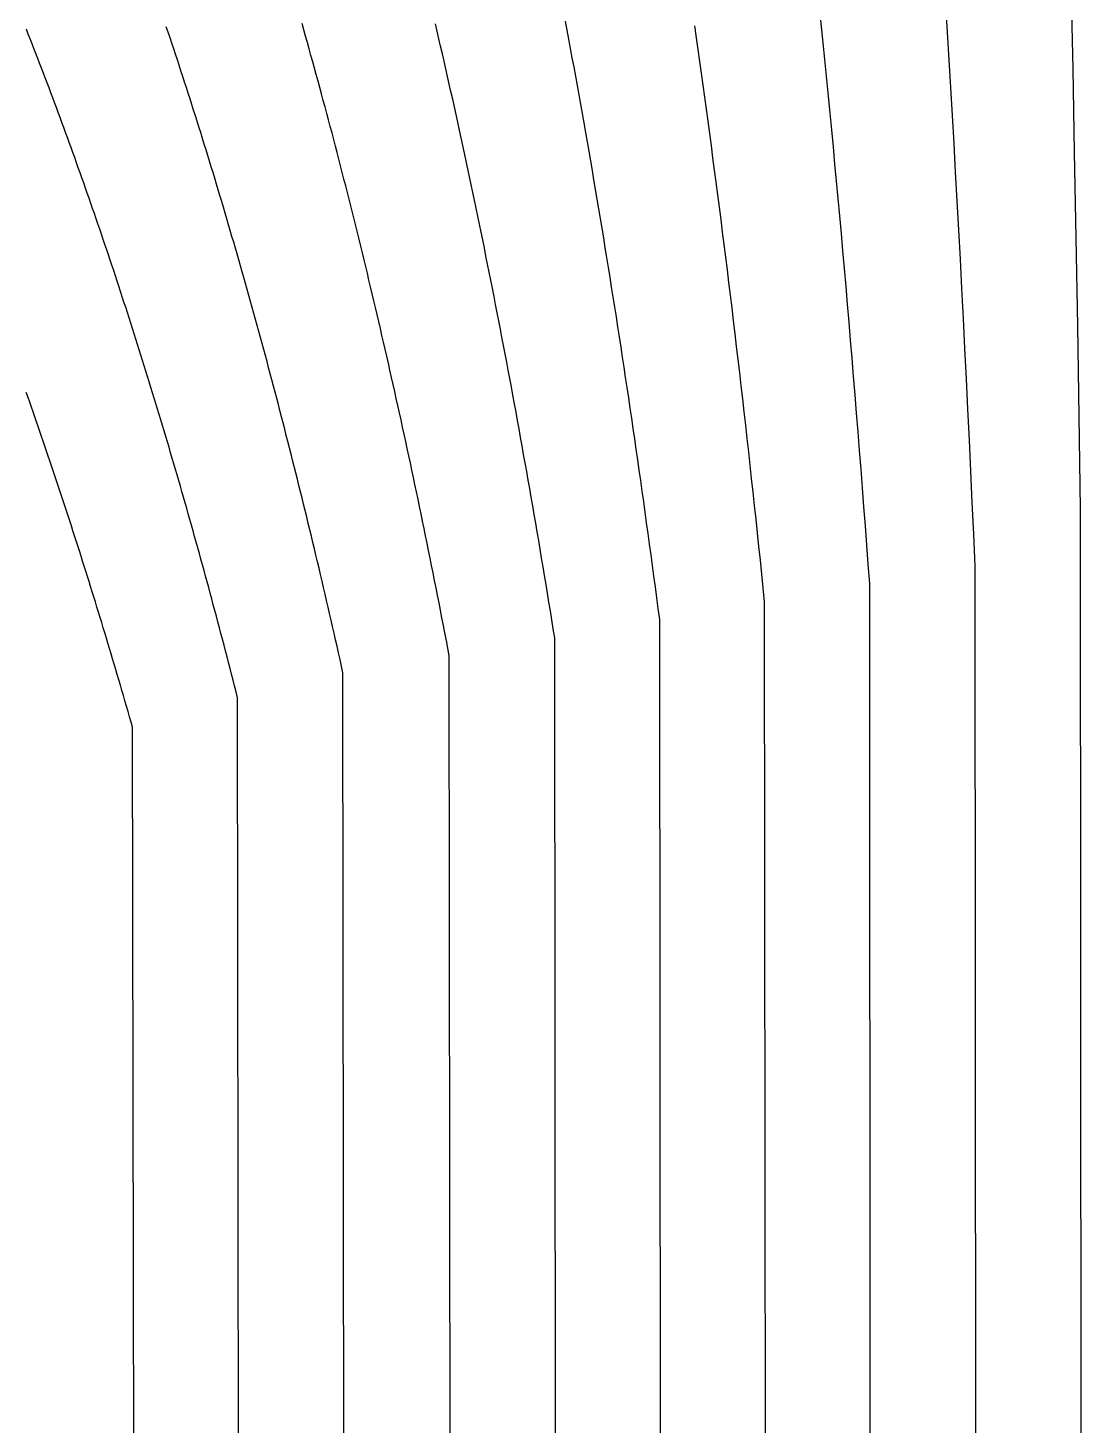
# Model space of a CAD drawing. Extents: x 2 to 198, y -170 to -3.
# Drawn here: x 166.79 to 197.94, y -132.56 to -91.27 of the extents above; entities that cross this region are included whole.
import ezdxf

# ---------------------------------------------------------------- set-up
doc = ezdxf.new("R2010")
doc.units = 0
doc.layers.add('MyLines', color=7, linetype='Continuous')

msp = doc.modelspace()

# ---------------------------------------------------------------- linework, layer by layer
at = {"layer": 'MyLines'}
for p, q in [((197.672, -92.474), (197.624, -90.072)), ((190.25, -91.321), (190.2, -90.837)), ((193.963, -91.395), (193.914, -90.59)), ((170.933, -91.394), (170.878, -91.231)), ((174.942, -91.327), (174.889, -91.14)), ((178.881, -91.363), (178.829, -91.142)), ((182.723, -91.333), (182.672, -91.063)), ((186.542, -91.557), (186.492, -91.209)), ((166.798, -91.448), (166.742, -91.304)), ((166.855, -91.591), (166.798, -91.448)), ((166.911, -91.735), (166.855, -91.591)), ((170.987, -91.556), (170.933, -91.394)), ((171.042, -91.719), (170.987, -91.556)), ((174.995, -91.514), (174.942, -91.327)), ((175.048, -91.702), (174.995, -91.514)), ((178.932, -91.585), (178.881, -91.363)), ((178.984, -91.807), (178.932, -91.585)), ((182.774, -91.603), (182.723, -91.333)), ((182.824, -91.875), (182.774, -91.603)), ((186.592, -91.905), (186.542, -91.557)), ((190.299, -91.808), (190.25, -91.321)), ((194.012, -92.208), (193.963, -91.395)), ((166.967, -91.879), (166.911, -91.735)), ((167.023, -92.023), (166.967, -91.879)), ((167.079, -92.167), (167.023, -92.023)), ((171.096, -91.882), (171.042, -91.719)), ((171.15, -92.045), (171.096, -91.882)), ((171.204, -92.209), (171.15, -92.045)), ((175.101, -91.89), (175.048, -91.702)), ((175.153, -92.079), (175.101, -91.89)), ((175.206, -92.268), (175.153, -92.079)), ((179.035, -92.029), (178.984, -91.807)), ((179.086, -92.252), (179.035, -92.029)), ((182.874, -92.147), (182.824, -91.875)), ((186.642, -92.256), (186.592, -91.905)), ((190.348, -92.298), (190.299, -91.808)), ((167.134, -92.312), (167.079, -92.167)), ((167.19, -92.456), (167.134, -92.312)), ((167.245, -92.601), (167.19, -92.456)), ((171.258, -92.373), (171.204, -92.209)), ((171.311, -92.537), (171.258, -92.373)), ((175.258, -92.457), (175.206, -92.268)), ((175.31, -92.647), (175.258, -92.457)), ((179.138, -92.476), (179.086, -92.252)), ((179.189, -92.7), (179.138, -92.476)), ((182.925, -92.42), (182.874, -92.147)), ((182.975, -92.694), (182.925, -92.42)), ((186.691, -92.607), (186.642, -92.256)), ((190.397, -92.79), (190.348, -92.298)), ((194.06, -93.027), (194.012, -92.208)), ((197.719, -94.94), (197.672, -92.474)), ((167.301, -92.747), (167.245, -92.601)), ((167.356, -92.892), (167.301, -92.747)), ((167.411, -93.038), (167.356, -92.892)), ((171.365, -92.702), (171.311, -92.537)), ((171.418, -92.866), (171.365, -92.702)), ((171.472, -93.031), (171.418, -92.866)), ((175.362, -92.837), (175.31, -92.647)), ((175.414, -93.027), (175.362, -92.837)), ((179.239, -92.925), (179.189, -92.7)), ((183.025, -92.968), (182.975, -92.694)), ((186.74, -92.96), (186.691, -92.607)), ((190.445, -93.285), (190.397, -92.79)), ((167.466, -93.184), (167.411, -93.038)), ((167.521, -93.33), (167.466, -93.184)), ((171.525, -93.197), (171.472, -93.031)), ((171.578, -93.363), (171.525, -93.197)), ((175.466, -93.218), (175.414, -93.027)), ((175.517, -93.409), (175.466, -93.218)), ((179.29, -93.15), (179.239, -92.925)), ((179.341, -93.376), (179.29, -93.15)), ((183.074, -93.244), (183.025, -92.968)), ((183.124, -93.52), (183.074, -93.244)), ((186.789, -93.314), (186.74, -92.96)), ((186.838, -93.669), (186.789, -93.314)), ((190.494, -93.782), (190.445, -93.285)), ((194.108, -93.854), (194.06, -93.027)), ((167.576, -93.476), (167.521, -93.33)), ((167.63, -93.623), (167.576, -93.476)), ((167.685, -93.77), (167.63, -93.623)), ((171.631, -93.528), (171.578, -93.363)), ((171.684, -93.695), (171.631, -93.528)), ((171.736, -93.861), (171.684, -93.695)), ((175.569, -93.601), (175.517, -93.409)), ((175.62, -93.793), (175.569, -93.601)), ((179.391, -93.602), (179.341, -93.376)), ((179.441, -93.829), (179.391, -93.602)), ((183.173, -93.797), (183.124, -93.52)), ((186.887, -94.026), (186.838, -93.669)), ((167.739, -93.917), (167.685, -93.77)), ((167.793, -94.064), (167.739, -93.917)), ((167.848, -94.212), (167.793, -94.064)), ((171.789, -94.028), (171.736, -93.861)), ((171.842, -94.195), (171.789, -94.028)), ((175.672, -93.985), (175.62, -93.793)), ((175.723, -94.178), (175.672, -93.985)), ((179.491, -94.057), (179.441, -93.829)), ((179.542, -94.285), (179.491, -94.057)), ((183.223, -94.075), (183.173, -93.797)), ((183.272, -94.354), (183.223, -94.075)), ((186.935, -94.384), (186.887, -94.026)), ((190.542, -94.283), (190.494, -93.782)), ((194.156, -94.688), (194.108, -93.854)), ((167.902, -94.36), (167.848, -94.212)), ((167.956, -94.508), (167.902, -94.36)), ((168.01, -94.656), (167.956, -94.508)), ((171.894, -94.363), (171.842, -94.195)), ((171.946, -94.531), (171.894, -94.363)), ((171.999, -94.699), (171.946, -94.531)), ((175.774, -94.371), (175.723, -94.178)), ((175.825, -94.565), (175.774, -94.371)), ((175.876, -94.759), (175.825, -94.565)), ((179.591, -94.513), (179.542, -94.285)), ((179.641, -94.742), (179.591, -94.513)), ((183.321, -94.634), (183.272, -94.354)), ((186.984, -94.744), (186.935, -94.384)), ((190.59, -94.785), (190.542, -94.283)), ((168.063, -94.804), (168.01, -94.656)), ((168.117, -94.953), (168.063, -94.804)), ((168.171, -95.102), (168.117, -94.953)), ((172.051, -94.867), (171.999, -94.699)), ((172.103, -95.036), (172.051, -94.867)), ((175.926, -94.953), (175.876, -94.759)), ((175.977, -95.148), (175.926, -94.953)), ((179.691, -94.972), (179.641, -94.742)), ((179.74, -95.202), (179.691, -94.972)), ((183.37, -94.914), (183.321, -94.634)), ((183.418, -95.195), (183.37, -94.914)), ((187.032, -95.105), (186.984, -94.744)), ((190.637, -95.291), (190.59, -94.785)), ((194.203, -95.53), (194.156, -94.688)), ((197.765, -97.471), (197.719, -94.94)), ((168.224, -95.251), (168.171, -95.102)), ((168.277, -95.401), (168.224, -95.251)), ((172.154, -95.205), (172.103, -95.036)), ((172.206, -95.374), (172.154, -95.205)), ((172.258, -95.543), (172.206, -95.374)), ((176.027, -95.343), (175.977, -95.148)), ((176.078, -95.539), (176.027, -95.343)), ((179.79, -95.433), (179.74, -95.202)), ((183.467, -95.477), (183.418, -95.195)), ((187.08, -95.467), (187.032, -95.105)), ((190.684, -95.799), (190.637, -95.291)), ((168.331, -95.55), (168.277, -95.401)), ((168.384, -95.7), (168.331, -95.55)), ((168.437, -95.85), (168.384, -95.7)), ((172.309, -95.713), (172.258, -95.543)), ((172.361, -95.883), (172.309, -95.713)), ((176.128, -95.734), (176.078, -95.539)), ((176.178, -95.931), (176.128, -95.734)), ((179.839, -95.664), (179.79, -95.433)), ((179.888, -95.896), (179.839, -95.664)), ((183.515, -95.76), (183.467, -95.477)), ((183.563, -96.044), (183.515, -95.76)), ((187.127, -95.831), (187.08, -95.467)), ((190.731, -96.31), (190.684, -95.799)), ((194.25, -96.379), (194.203, -95.53)), ((168.49, -96.001), (168.437, -95.85)), ((168.543, -96.151), (168.49, -96.001)), ((168.595, -96.302), (168.543, -96.151)), ((172.412, -96.054), (172.361, -95.883)), ((172.463, -96.225), (172.412, -96.054)), ((176.228, -96.128), (176.178, -95.931)), ((176.278, -96.325), (176.228, -96.128)), ((179.937, -96.129), (179.888, -95.896)), ((179.986, -96.362), (179.937, -96.129)), ((183.612, -96.328), (183.563, -96.044)), ((187.175, -96.196), (187.127, -95.831)), ((187.222, -96.562), (187.175, -96.196)), ((168.648, -96.453), (168.595, -96.302)), ((168.7, -96.604), (168.648, -96.453)), ((168.753, -96.756), (168.7, -96.604)), ((172.514, -96.396), (172.463, -96.225)), ((172.565, -96.567), (172.514, -96.396)), ((172.616, -96.739), (172.565, -96.567)), ((176.328, -96.522), (176.278, -96.325)), ((176.377, -96.72), (176.328, -96.522)), ((180.034, -96.595), (179.986, -96.362)), ((180.083, -96.83), (180.034, -96.595)), ((183.659, -96.614), (183.612, -96.328)), ((183.707, -96.9), (183.659, -96.614)), ((187.269, -96.93), (187.222, -96.562)), ((190.778, -96.824), (190.731, -96.31)), ((194.296, -97.236), (194.25, -96.379)), ((168.805, -96.908), (168.753, -96.756)), ((168.857, -97.06), (168.805, -96.908)), ((172.667, -96.911), (172.616, -96.739)), ((172.717, -97.083), (172.667, -96.911)), ((176.427, -96.919), (176.377, -96.72)), ((176.476, -97.118), (176.427, -96.919)), ((180.132, -97.064), (180.083, -96.83)), ((183.755, -97.187), (183.707, -96.9)), ((187.316, -97.3), (187.269, -96.93)), ((190.825, -97.34), (190.778, -96.824)), ((168.909, -97.212), (168.857, -97.06)), ((168.961, -97.364), (168.909, -97.212)), ((169.013, -97.517), (168.961, -97.364)), ((172.768, -97.256), (172.717, -97.083)), ((172.818, -97.428), (172.768, -97.256)), ((172.869, -97.602), (172.818, -97.428)), ((176.525, -97.317), (176.476, -97.118)), ((176.575, -97.516), (176.525, -97.317)), ((180.18, -97.3), (180.132, -97.064)), ((180.228, -97.535), (180.18, -97.3)), ((183.802, -97.475), (183.755, -97.187)), ((187.363, -97.67), (187.316, -97.3)), ((190.871, -97.859), (190.825, -97.34)), ((194.342, -98.1), (194.296, -97.236)), ((169.065, -97.67), (169.013, -97.517)), ((169.117, -97.823), (169.065, -97.67)), ((169.168, -97.977), (169.117, -97.823)), ((172.919, -97.775), (172.869, -97.602)), ((172.969, -97.949), (172.919, -97.775)), ((176.624, -97.716), (176.575, -97.516)), ((176.673, -97.917), (176.624, -97.716)), ((180.276, -97.772), (180.228, -97.535)), ((180.324, -98.009), (180.276, -97.772)), ((183.85, -97.764), (183.802, -97.475)), ((183.897, -98.054), (183.85, -97.764)), ((187.41, -98.042), (187.363, -97.67)), ((190.917, -98.381), (190.871, -97.859)), ((197.81, -100.071), (197.765, -97.471)), ((169.22, -98.13), (169.168, -97.977)), ((169.271, -98.284), (169.22, -98.13)), ((169.322, -98.439), (169.271, -98.284)), ((173.019, -98.123), (172.969, -97.949)), ((173.069, -98.298), (173.019, -98.123)), ((176.721, -98.118), (176.673, -97.917)), ((176.77, -98.319), (176.721, -98.118)), ((180.372, -98.247), (180.324, -98.009)), ((180.42, -98.485), (180.372, -98.247)), ((183.944, -98.344), (183.897, -98.054)), ((187.456, -98.416), (187.41, -98.042)), ((194.387, -98.972), (194.342, -98.1)), ((169.373, -98.593), (169.322, -98.439)), ((169.424, -98.748), (169.373, -98.593)), ((173.119, -98.472), (173.069, -98.298)), ((173.168, -98.647), (173.119, -98.472)), ((173.218, -98.823), (173.168, -98.647)), ((176.819, -98.521), (176.77, -98.319)), ((176.867, -98.723), (176.819, -98.521)), ((180.467, -98.723), (180.42, -98.485)), ((183.991, -98.636), (183.944, -98.344)), ((184.037, -98.928), (183.991, -98.636)), ((187.502, -98.791), (187.456, -98.416)), ((190.963, -98.906), (190.917, -98.381)), ((169.475, -98.903), (169.424, -98.748)), ((169.526, -99.058), (169.475, -98.903)), ((169.577, -99.213), (169.526, -99.058)), ((173.268, -98.998), (173.218, -98.823)), ((173.317, -99.174), (173.268, -98.998)), ((176.916, -98.925), (176.867, -98.723)), ((176.964, -99.128), (176.916, -98.925)), ((180.515, -98.963), (180.467, -98.723)), ((180.562, -99.203), (180.515, -98.963)), ((184.084, -99.221), (184.037, -98.928)), ((187.548, -99.167), (187.502, -98.791)), ((191.008, -99.433), (190.963, -98.906)), ((194.432, -99.852), (194.387, -98.972)), ((169.627, -99.369), (169.577, -99.213)), ((169.678, -99.525), (169.627, -99.369)), ((173.366, -99.351), (173.317, -99.174)), ((173.415, -99.527), (173.366, -99.351)), ((177.012, -99.332), (176.964, -99.128)), ((177.06, -99.535), (177.012, -99.332)), ((180.609, -99.443), (180.562, -99.203)), ((180.656, -99.684), (180.609, -99.443)), ((184.13, -99.515), (184.084, -99.221)), ((184.177, -99.81), (184.13, -99.515)), ((187.594, -99.545), (187.548, -99.167)), ((191.053, -99.964), (191.008, -99.433)), ((169.728, -99.681), (169.678, -99.525)), ((169.779, -99.837), (169.728, -99.681)), ((169.829, -99.994), (169.779, -99.837)), ((173.464, -99.704), (173.415, -99.527)), ((173.513, -99.882), (173.464, -99.704)), ((173.562, -100.059), (173.513, -99.882)), ((177.108, -99.74), (177.06, -99.535)), ((177.156, -99.944), (177.108, -99.74)), ((180.703, -99.926), (180.656, -99.684)), ((180.75, -100.168), (180.703, -99.926)), ((184.223, -100.106), (184.177, -99.81)), ((187.64, -99.924), (187.594, -99.545)), ((187.685, -100.305), (187.64, -99.924)), ((194.477, -100.74), (194.432, -99.852)), ((169.879, -100.151), (169.829, -99.994)), ((169.929, -100.308), (169.879, -100.151)), ((169.979, -100.465), (169.929, -100.308)), ((173.611, -100.237), (173.562, -100.059)), ((173.66, -100.415), (173.611, -100.237)), ((177.203, -100.149), (177.156, -99.944)), ((177.251, -100.355), (177.203, -100.149)), ((180.796, -100.411), (180.75, -100.168)), ((184.269, -100.402), (184.223, -100.106)), ((187.731, -100.687), (187.685, -100.305)), ((191.099, -100.497), (191.053, -99.964)), ((197.854, -102.739), (197.81, -100.071)), ((170.029, -100.623), (169.979, -100.465)), ((170.079, -100.78), (170.029, -100.623)), ((173.708, -100.594), (173.66, -100.415)), ((173.757, -100.773), (173.708, -100.594)), ((177.299, -100.56), (177.251, -100.355)), ((177.346, -100.767), (177.299, -100.56)), ((180.843, -100.654), (180.796, -100.411)), ((180.889, -100.898), (180.843, -100.654)), ((184.315, -100.7), (184.269, -100.402)), ((184.36, -100.998), (184.315, -100.7)), ((187.776, -101.07), (187.731, -100.687)), ((191.143, -101.033), (191.099, -100.497)), ((194.521, -101.635), (194.477, -100.74)), ((170.128, -100.938), (170.079, -100.78)), ((170.178, -101.097), (170.128, -100.938)), ((170.228, -101.255), (170.178, -101.097)), ((173.805, -100.952), (173.757, -100.773)), ((173.853, -101.131), (173.805, -100.952)), ((173.901, -101.311), (173.853, -101.131)), ((177.393, -100.973), (177.346, -100.767)), ((177.44, -101.181), (177.393, -100.973)), ((180.936, -101.143), (180.889, -100.898)), ((180.982, -101.388), (180.936, -101.143)), ((184.406, -101.297), (184.36, -100.998)), ((187.821, -101.455), (187.776, -101.07)), ((191.188, -101.572), (191.143, -101.033)), ((170.277, -101.414), (170.228, -101.255)), ((170.326, -101.573), (170.277, -101.414)), ((170.375, -101.733), (170.326, -101.573)), ((173.949, -101.491), (173.901, -101.311)), ((173.997, -101.672), (173.949, -101.491)), ((177.487, -101.388), (177.44, -101.181)), ((177.534, -101.596), (177.487, -101.388)), ((181.028, -101.634), (180.982, -101.388)), ((184.451, -101.597), (184.406, -101.297)), ((187.866, -101.842), (187.821, -101.455)), ((191.232, -102.113), (191.188, -101.572)), ((170.424, -101.892), (170.375, -101.733)), ((170.473, -102.052), (170.424, -101.892)), ((174.045, -101.852), (173.997, -101.672)), ((174.093, -102.033), (174.045, -101.852)), ((177.581, -101.804), (177.534, -101.596)), ((177.628, -102.013), (177.581, -101.804)), ((181.074, -101.88), (181.028, -101.634)), ((181.12, -102.127), (181.074, -101.88)), ((184.497, -101.898), (184.451, -101.597)), ((184.542, -102.2), (184.497, -101.898)), ((187.91, -102.23), (187.866, -101.842)), ((194.565, -102.539), (194.521, -101.635)), ((166.792, -102.187), (166.741, -102.044)), ((166.842, -102.33), (166.792, -102.187)), ((166.892, -102.474), (166.842, -102.33)), ((170.522, -102.212), (170.473, -102.052)), ((170.571, -102.372), (170.522, -102.212)), ((170.62, -102.533), (170.571, -102.372)), ((174.14, -102.215), (174.093, -102.033)), ((174.188, -102.396), (174.14, -102.215)), ((174.235, -102.579), (174.188, -102.396)), ((177.674, -102.223), (177.628, -102.013)), ((177.721, -102.432), (177.674, -102.223)), ((181.166, -102.375), (181.12, -102.127)), ((181.211, -102.623), (181.166, -102.375)), ((184.587, -102.503), (184.542, -102.2)), ((187.955, -102.619), (187.91, -102.23)), ((191.276, -102.658), (191.232, -102.113)), ((166.942, -102.618), (166.892, -102.474)), ((166.993, -102.762), (166.942, -102.618)), ((167.043, -102.906), (166.993, -102.762)), ((170.668, -102.694), (170.62, -102.533)), ((170.717, -102.855), (170.668, -102.694)), ((174.283, -102.761), (174.235, -102.579)), ((174.33, -102.944), (174.283, -102.761)), ((177.767, -102.642), (177.721, -102.432)), ((177.814, -102.853), (177.767, -102.642)), ((181.257, -102.872), (181.211, -102.623)), ((184.632, -102.807), (184.587, -102.503)), ((184.676, -103.111), (184.632, -102.807)), ((187.999, -103.01), (187.955, -102.619)), ((191.32, -103.205), (191.276, -102.658)), ((194.609, -103.45), (194.565, -102.539)), ((197.896, -105.479), (197.854, -102.739)), ((167.092, -103.05), (167.043, -102.906)), ((167.142, -103.195), (167.092, -103.05)), ((167.192, -103.34), (167.142, -103.195)), ((170.765, -103.016), (170.717, -102.855)), ((170.814, -103.178), (170.765, -103.016)), ((170.862, -103.34), (170.814, -103.178)), ((174.377, -103.127), (174.33, -102.944)), ((174.424, -103.31), (174.377, -103.127)), ((177.86, -103.064), (177.814, -102.853)), ((177.906, -103.275), (177.86, -103.064)), ((181.302, -103.121), (181.257, -102.872)), ((181.347, -103.371), (181.302, -103.121)), ((184.721, -103.417), (184.676, -103.111)), ((188.043, -103.403), (187.999, -103.01)), ((191.364, -103.756), (191.32, -103.205)), ((167.242, -103.485), (167.192, -103.34)), ((167.291, -103.63), (167.242, -103.485)), ((167.34, -103.775), (167.291, -103.63)), ((170.91, -103.502), (170.862, -103.34)), ((170.958, -103.664), (170.91, -103.502)), ((174.471, -103.494), (174.424, -103.31)), ((174.518, -103.678), (174.471, -103.494)), ((177.952, -103.487), (177.906, -103.275)), ((177.998, -103.699), (177.952, -103.487)), ((181.392, -103.622), (181.347, -103.371)), ((181.437, -103.873), (181.392, -103.622)), ((184.765, -103.723), (184.721, -103.417)), ((188.087, -103.797), (188.043, -103.403)), ((194.652, -104.37), (194.609, -103.45)), ((167.39, -103.921), (167.34, -103.775)), ((167.439, -104.067), (167.39, -103.921)), ((171.006, -103.827), (170.958, -103.664)), ((171.054, -103.99), (171.006, -103.827)), ((171.102, -104.153), (171.054, -103.99)), ((174.565, -103.862), (174.518, -103.678)), ((174.611, -104.047), (174.565, -103.862)), ((174.658, -104.231), (174.611, -104.047)), ((178.043, -103.912), (177.998, -103.699)), ((178.089, -104.125), (178.043, -103.912)), ((181.482, -104.125), (181.437, -103.873)), ((184.81, -104.031), (184.765, -103.723)), ((184.854, -104.339), (184.81, -104.031)), ((188.131, -104.192), (188.087, -103.797)), ((191.407, -104.309), (191.364, -103.756)), ((167.488, -104.213), (167.439, -104.067)), ((167.537, -104.359), (167.488, -104.213)), ((167.586, -104.506), (167.537, -104.359)), ((171.149, -104.316), (171.102, -104.153)), ((171.197, -104.48), (171.149, -104.316)), ((174.704, -104.417), (174.658, -104.231)), ((174.751, -104.602), (174.704, -104.417)), ((178.135, -104.339), (178.089, -104.125)), ((178.18, -104.553), (178.135, -104.339)), ((181.527, -104.377), (181.482, -104.125)), ((181.571, -104.63), (181.527, -104.377)), ((184.898, -104.648), (184.854, -104.339)), ((188.174, -104.589), (188.131, -104.192)), ((191.45, -104.866), (191.407, -104.309)), ((194.695, -105.297), (194.652, -104.37)), ((167.635, -104.652), (167.586, -104.506)), ((167.684, -104.799), (167.635, -104.652)), ((167.733, -104.946), (167.684, -104.799)), ((171.244, -104.644), (171.197, -104.48)), ((171.292, -104.808), (171.244, -104.644)), ((171.339, -104.972), (171.292, -104.808)), ((174.797, -104.788), (174.751, -104.602)), ((174.843, -104.975), (174.797, -104.788)), ((178.225, -104.767), (178.18, -104.553)), ((178.271, -104.982), (178.225, -104.767)), ((181.616, -104.884), (181.571, -104.63)), ((181.66, -105.138), (181.616, -104.884)), ((184.942, -104.958), (184.898, -104.648)), ((188.218, -104.987), (188.174, -104.589)), ((191.493, -105.425), (191.45, -104.866)), ((167.781, -105.094), (167.733, -104.946)), ((167.83, -105.241), (167.781, -105.094)), ((167.878, -105.389), (167.83, -105.241)), ((171.386, -105.137), (171.339, -104.972)), ((171.433, -105.302), (171.386, -105.137)), ((171.48, -105.467), (171.433, -105.302)), ((174.889, -105.161), (174.843, -104.975)), ((174.935, -105.348), (174.889, -105.161)), ((178.316, -105.198), (178.271, -104.982)), ((178.361, -105.413), (178.316, -105.198)), ((181.705, -105.393), (181.66, -105.138)), ((184.985, -105.269), (184.942, -104.958)), ((185.029, -105.581), (184.985, -105.269)), ((188.261, -105.387), (188.218, -104.987)), ((194.737, -106.233), (194.695, -105.297)), ((167.927, -105.537), (167.878, -105.389)), ((167.975, -105.685), (167.927, -105.537)), ((168.023, -105.833), (167.975, -105.685)), ((171.527, -105.632), (171.48, -105.467)), ((171.574, -105.798), (171.527, -105.632)), ((174.981, -105.536), (174.935, -105.348)), ((175.027, -105.723), (174.981, -105.536)), ((178.406, -105.63), (178.361, -105.413)), ((178.451, -105.846), (178.406, -105.63)), ((181.749, -105.649), (181.705, -105.393)), ((181.793, -105.905), (181.749, -105.649)), ((185.072, -105.894), (185.029, -105.581)), ((188.304, -105.789), (188.261, -105.387)), ((191.536, -105.987), (191.493, -105.425)), ((197.938, -169.5), (197.896, -105.479)), ((168.071, -105.982), (168.023, -105.833)), ((168.119, -106.131), (168.071, -105.982)), ((168.167, -106.28), (168.119, -106.131)), ((171.621, -105.964), (171.574, -105.798)), ((171.668, -106.13), (171.621, -105.964)), ((171.714, -106.297), (171.668, -106.13)), ((175.073, -105.911), (175.027, -105.723)), ((175.118, -106.099), (175.073, -105.911)), ((175.164, -106.288), (175.118, -106.099)), ((178.495, -106.063), (178.451, -105.846)), ((178.54, -106.281), (178.495, -106.063)), ((181.837, -106.162), (181.793, -105.905)), ((185.116, -106.208), (185.072, -105.894)), ((188.347, -106.192), (188.304, -105.789)), ((191.578, -106.552), (191.536, -105.987)), ((168.215, -106.429), (168.167, -106.28)), ((168.263, -106.578), (168.215, -106.429)), ((171.761, -106.464), (171.714, -106.297)), ((171.807, -106.631), (171.761, -106.464)), ((175.209, -106.477), (175.164, -106.288)), ((175.254, -106.666), (175.209, -106.477)), ((178.584, -106.499), (178.54, -106.281)), ((178.629, -106.717), (178.584, -106.499)), ((181.881, -106.419), (181.837, -106.162)), ((181.924, -106.677), (181.881, -106.419)), ((185.159, -106.522), (185.116, -106.208)), ((185.202, -106.838), (185.159, -106.522)), ((188.39, -106.596), (188.347, -106.192)), ((194.779, -107.178), (194.737, -106.233)), ((168.31, -106.728), (168.263, -106.578)), ((168.358, -106.877), (168.31, -106.728)), ((168.405, -107.027), (168.358, -106.877)), ((171.854, -106.798), (171.807, -106.631)), ((171.9, -106.965), (171.854, -106.798)), ((175.3, -106.856), (175.254, -106.666)), ((175.345, -107.046), (175.3, -106.856)), ((178.673, -106.936), (178.629, -106.717)), ((178.717, -107.156), (178.673, -106.936)), ((181.968, -106.936), (181.924, -106.677)), ((182.011, -107.195), (181.968, -106.936)), ((185.245, -107.155), (185.202, -106.838)), ((188.432, -107.002), (188.39, -106.596)), ((191.62, -107.121), (191.578, -106.552)), ((168.453, -107.178), (168.405, -107.027)), ((168.5, -107.328), (168.453, -107.178)), ((168.547, -107.479), (168.5, -107.328)), ((171.946, -107.133), (171.9, -106.965)), ((171.992, -107.301), (171.946, -107.133)), ((172.038, -107.47), (171.992, -107.301)), ((175.39, -107.236), (175.345, -107.046)), ((175.435, -107.427), (175.39, -107.236)), ((178.761, -107.376), (178.717, -107.156)), ((182.055, -107.455), (182.011, -107.195)), ((185.288, -107.472), (185.245, -107.155)), ((188.475, -107.41), (188.432, -107.002)), ((191.662, -107.692), (191.62, -107.121)), ((194.82, -166.4), (194.779, -107.178)), ((168.595, -107.63), (168.547, -107.479)), ((168.642, -107.781), (168.595, -107.63)), ((168.689, -107.932), (168.642, -107.781)), ((172.084, -107.638), (172.038, -107.47)), ((172.13, -107.807), (172.084, -107.638)), ((175.48, -107.618), (175.435, -107.427)), ((175.524, -107.809), (175.48, -107.618)), ((178.805, -107.596), (178.761, -107.376)), ((178.849, -107.817), (178.805, -107.596)), ((182.098, -107.715), (182.055, -107.455)), ((182.141, -107.976), (182.098, -107.715)), ((185.331, -107.79), (185.288, -107.472)), ((188.517, -107.819), (188.475, -107.41)), ((191.704, -163.3), (191.662, -107.692)), ((168.736, -108.083), (168.689, -107.932)), ((168.782, -108.235), (168.736, -108.083)), ((172.175, -107.976), (172.13, -107.807)), ((172.221, -108.145), (172.175, -107.976)), ((172.266, -108.315), (172.221, -108.145)), ((175.569, -108.001), (175.524, -107.809)), ((175.614, -108.193), (175.569, -108.001)), ((175.658, -108.385), (175.614, -108.193)), ((178.893, -108.038), (178.849, -107.817)), ((178.937, -108.259), (178.893, -108.038)), ((182.184, -108.238), (182.141, -107.976)), ((185.373, -108.11), (185.331, -107.79)), ((185.415, -108.43), (185.373, -108.11)), ((188.559, -108.23), (188.517, -107.819)), ((168.829, -108.387), (168.782, -108.235)), ((168.876, -108.539), (168.829, -108.387)), ((168.922, -108.691), (168.876, -108.539)), ((172.312, -108.485), (172.266, -108.315)), ((172.357, -108.655), (172.312, -108.485)), ((175.702, -108.578), (175.658, -108.385)), ((175.747, -108.771), (175.702, -108.578)), ((178.98, -108.481), (178.937, -108.259)), ((179.024, -108.704), (178.98, -108.481)), ((182.227, -108.5), (182.184, -108.238)), ((182.27, -108.763), (182.227, -108.5)), ((185.458, -108.751), (185.415, -108.43)), ((188.601, -160.2), (188.559, -108.23)), ((168.969, -108.844), (168.922, -108.691)), ((169.015, -108.997), (168.969, -108.844)), ((169.062, -109.15), (169.015, -108.997)), ((172.403, -108.826), (172.357, -108.655)), ((172.448, -108.996), (172.403, -108.826)), ((172.493, -109.167), (172.448, -108.996)), ((175.791, -108.964), (175.747, -108.771)), ((175.835, -109.158), (175.791, -108.964)), ((179.067, -108.927), (179.024, -108.704)), ((179.111, -109.15), (179.067, -108.927)), ((182.313, -109.027), (182.27, -108.763)), ((185.5, -157.1), (185.458, -108.751)), ((169.108, -109.303), (169.062, -109.15)), ((169.154, -109.456), (169.108, -109.303)), ((172.538, -109.339), (172.493, -109.167)), ((172.583, -109.51), (172.538, -109.339)), ((175.879, -109.352), (175.835, -109.158)), ((175.923, -109.546), (175.879, -109.352)), ((179.154, -109.374), (179.111, -109.15)), ((179.197, -109.599), (179.154, -109.374)), ((182.355, -109.291), (182.313, -109.027)), ((182.398, -154), (182.355, -109.291)), ((169.2, -109.61), (169.154, -109.456)), ((169.246, -109.764), (169.2, -109.61)), ((169.292, -109.918), (169.246, -109.764)), ((172.628, -109.682), (172.583, -109.51)), ((172.672, -109.854), (172.628, -109.682)), ((175.967, -109.741), (175.923, -109.546)), ((176.011, -109.936), (175.967, -109.741)), ((179.24, -109.823), (179.197, -109.599)), ((179.283, -150.9), (179.24, -109.823)), ((169.338, -110.072), (169.292, -109.918)), ((169.383, -110.227), (169.338, -110.072)), ((169.429, -110.381), (169.383, -110.227)), ((172.717, -110.026), (172.672, -109.854)), ((172.762, -110.199), (172.717, -110.026)), ((172.806, -110.372), (172.762, -110.199)), ((176.054, -110.132), (176.011, -109.936)), ((176.098, -110.327), (176.054, -110.132)), ((169.475, -110.536), (169.429, -110.381)), ((169.52, -110.691), (169.475, -110.536)), ((172.851, -110.545), (172.806, -110.372)), ((172.895, -110.718), (172.851, -110.545)), ((176.141, -147.8), (176.098, -110.327)), ((169.566, -110.847), (169.52, -110.691)), ((169.611, -111.002), (169.566, -110.847)), ((169.656, -111.158), (169.611, -111.002)), ((172.939, -110.892), (172.895, -110.718)), ((172.984, -111.066), (172.939, -110.892)), ((173.028, -144.7), (172.984, -111.066)), ((169.701, -111.314), (169.656, -111.158)), ((169.746, -111.47), (169.701, -111.314)), ((169.792, -111.627), (169.746, -111.47)), ((169.836, -111.783), (169.792, -111.627)), ((169.881, -111.94), (169.836, -111.783)), ((169.926, -141.6), (169.881, -111.94))]:
    msp.add_line(p, q, dxfattribs=at)

doc.saveas('drawing.dxf')
